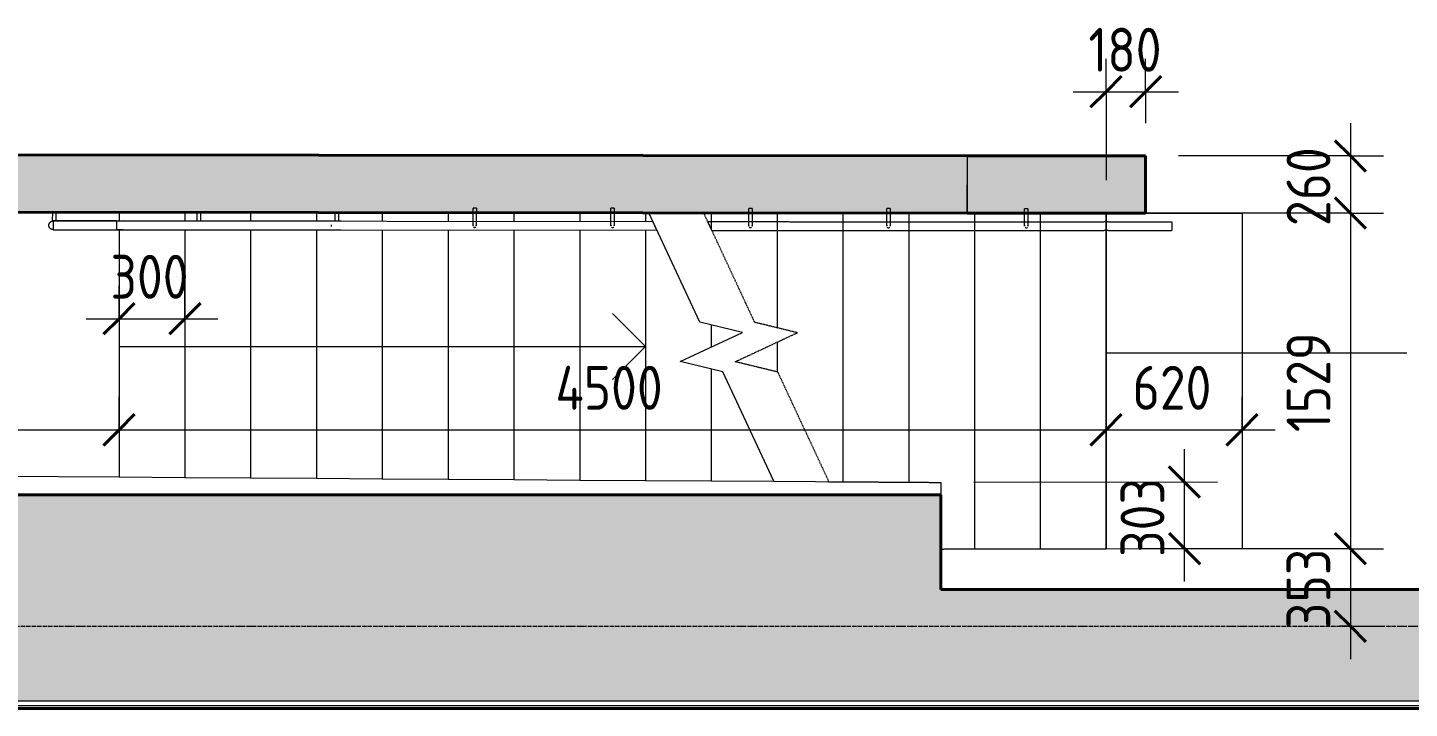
# Model space of a CAD drawing. Header units: millimetres. Extents: x -11886 to 147109, y 276 to 46084.
# Drawn here: x 21651 to 27950, y 42983 to 46084 of the extents above; entities that cross this region are included whole.
import ezdxf

# ---------------------------------------------------------------- set-up
doc = ezdxf.new("R2010")
doc.units = ezdxf.units.MM
doc.linetypes.add('ADSK_Линия сетки', pattern=[25, 20, -2.5, 0, -2.5])
doc.linetypes.add('ADSK_Сверху', pattern=[4.5, 3, -1.5])
for name, color, linetype, lineweight in [('Лестницы', 7, 'Continuous', 18), ('Марки', 7, 'Continuous', 20), ('Ограждение', 7, 'Continuous', 18), ('Оси', 7, 'Continuous', 9), ('Перекрытие', 7, 'Continuous', 18), ('Размеры', 7, 'Continuous', 9), ('Размеры-100', 7, 'Continuous', 9), ('Стены внутренние', 7, 'Continuous', 18), ('Стены наружные', 7, 'Continuous', 18), ('Стены штриховка', 7, 'Continuous', 18), ('Стрелки вверх', 7, 'Continuous', 18)]:
    doc.layers.add(name, color=color, linetype=linetype, lineweight=lineweight)
doc.styles.add('GOST Common_2', font='GOST_Common.ttf', dxfattribs={"width": 0.9, "height": 200})
doc.dimstyles.new('ADSK_Основной_2_мм_Округление_до_1_мм', dxfattribs={"dimscale": 304.8, "dimtxt": 201.142999, "dimasz": 0.463911, "dimexe": 0.492126, "dimexo": 0.492126, "dimgap": 0.098425, "dimtad": 1, "dimdec": 0, "dimdsep": 46, "dimtxsty": 'GOST Common_2', "dimblk1": 'OBLIQUE', "dimblk2": 'OBLIQUE', "dimsah": 1, "dimcen": 0.09, "dimdle": 0.492126, "dimazin": 2, "dimtfac": 1, "dimtdec": 4, "dimtix": 1, "dimtmove": 0, "dimatfit": 3, "dimfxl": 1, "dimtvp": 1, "dimtolj": 1, "dimtzin": 0, "dimlwd": 20, "dimlwe": 20, "dimarcsym": 2})

# ---------------------------------------------------------------- blocks, each defined once
blk = doc.blocks.new('ADSK_Ограждение_Опоры_Г_образная - D15 высота60 консоль80-139754-00 План подвала кладочный')
at = {"layer": 'Ограждение', "color": 253, "linetype": 'ADSK_Сверху', "true_color": 0xaaaaaa, "flags": 128}
for points in [[(-7.5, 0), (-7.5, 0.1), (-7.5, 0.2), (-7.5, 0.3), (-7.5, 0.4), (-7.5, 0.6), (-7.5, 0.8), (-7.5, 1), (-7.5, 1.2), (-7.5, 1.4), (-7.5, 1.7), (-7.5, 2), (-7.5, 2.3), (-7.5, 2.6), (-7.5, 3), (-7.5, 3.3), (-7.5, 3.7), (-7.5, 4.1), (-7.5, 4.5), (-7.5, 5), (-7.5, 5.4), (-7.5, 5.9), (-7.5, 6.4), (-7.5, 6.9), (-7.5, 7.4), (-7.5, 7.9), (-7.5, 8.5), (-7.5, 9), (-7.5, 9.6), (-7.5, 10.1), (-7.5, 10.7), (-7.5, 11.3), (-7.5, 11.9), (-7.5, 12.5), (-7.5, 13), (-7.5, 13.6)], [(7.5, 13.2), (7.5, 12.6), (7.5, 12), (7.5, 11.4), (7.5, 10.9), (7.5, 10.3), (7.5, 9.7), (7.5, 9.2), (7.5, 8.6)], [(7.5, 5.6), (7.5, 5.1), (7.5, 4.7), (7.5, 4.2), (7.5, 3.8), (7.5, 3.4), (7.5, 3.1), (7.5, 2.7), (7.5, 2.4), (7.5, 2.1), (7.5, 1.8), (7.5, 1.5), (7.5, 1.2), (7.5, 1), (7.5, 0.8), (7.5, 0.6), (7.5, 0.5), (7.5, 0.3), (7.5, 0.2), (7.5, 0.1), (7.5, 0.1)]]:
    blk.add_lwpolyline(points, dxfattribs=at)
at = {"layer": 'Ограждение', "color": 253, "linetype": 'ADSK_Сверху', "true_color": 0xaaaaaa}
for start, end in [(150, 180), (360, 15), (225, 270), (270, 315)]:
    blk.add_arc((0, 0), 7.5, start, end, dxfattribs=at)
blk = doc.blocks.new('ADSK_Ограждение_Опоры_Г_образная - D15 высота60 консоль80-V1-00 План подвала кладочный')
at = {"layer": 'Ограждение', "color": 253, "linetype": 'ADSK_Сверху', "true_color": 0xaaaaaa}
for p, q in [((-7.5, 15), (-7.5, 80)), ((0, 80), (-7.5, 80)), ((7.5, 80), (0, 80)), ((7.5, 80), (7.5, 15))]:
    blk.add_line(p, q, dxfattribs=at)
at = {"layer": 'Ограждение', "color": 253, "linetype": 'ADSK_Сверху', "true_color": 0xaaaaaa, "flags": 128}
for points in [[(-7.5, 0), (-7.5, 0), (-7.5, 0), (-7.5, 0.1), (-7.5, 0.2), (-7.5, 0.3), (-7.5, 0.4), (-7.5, 0.6), (-7.5, 0.8), (-7.5, 1), (-7.5, 1.2), (-7.5, 1.4), (-7.5, 1.7), (-7.5, 2), (-7.5, 2.3), (-7.5, 2.6), (-7.5, 3), (-7.5, 3.3), (-7.5, 3.7), (-7.5, 4.1), (-7.5, 4.5), (-7.5, 5), (-7.5, 5.4), (-7.5, 5.9), (-7.5, 6.4), (-7.5, 6.9), (-7.5, 7.4), (-7.5, 7.9), (-7.5, 8.5), (-7.5, 9), (-7.5, 9.6), (-7.5, 10.1), (-7.5, 10.7), (-7.5, 11.3), (-7.5, 11.9), (-7.5, 12.5), (-7.5, 13), (-7.5, 13.6), (-7.5, 14.2), (-7.5, 14.8), (-7.5, 15)], [(7.5, 15), (7.5, 14.4), (7.5, 13.8), (7.5, 13.2), (7.5, 12.6), (7.5, 12), (7.5, 11.4), (7.5, 10.9), (7.5, 10.3), (7.5, 9.7), (7.5, 9.2), (7.5, 8.6), (7.5, 8.1), (7.5, 7.5), (7.5, 7), (7.5, 6.5), (7.5, 6), (7.5, 5.6), (7.5, 5.1), (7.5, 4.7), (7.5, 4.2), (7.5, 3.8), (7.5, 3.4), (7.5, 3.1), (7.5, 2.7), (7.5, 2.4), (7.5, 2.1), (7.5, 1.8), (7.5, 1.5), (7.5, 1.2), (7.5, 1), (7.5, 0.8), (7.5, 0.6), (7.5, 0.5), (7.5, 0.3), (7.5, 0.2), (7.5, 0.1), (7.5, 0.1), (7.5, 0), (7.5, 0)]]:
    blk.add_lwpolyline(points, dxfattribs=at)
at = {"layer": 'Ограждение', "color": 253, "linetype": 'ADSK_Сверху', "true_color": 0xaaaaaa}
for start, end in [(150, 180), (360, 15), (225, 270), (270, 315)]:
    blk.add_arc((0, 0), 7.5, start, end, dxfattribs=at)
blk = doc.blocks.new('Тип перил - Перила_Внутренний_-1199498-00 План подвала кладочный')
at = {"layer": 'Ограждение'}
for p, q in [((22056, 45203.3), (21767.6, 45203.6)), ((21767.6, 45185.9), (21767.6, 45181.3)), ((23079.5, 45202.2), (22086.8, 45203.3)), ((21767.6, 45163.6), (22056, 45163.3)), ((22086.8, 45163.3), (23079.4, 45162.2))]:
    blk.add_line(p, q, dxfattribs=at)
at = {"layer": 'Ограждение', "flags": 128}
for points in [[(22056, 45203.3), (22058.8, 45203.3), (22061.6, 45203.3), (22064.4, 45203.3), (22067.2, 45203.3), (22069.9, 45203.3), (22072.7, 45203.3), (22075.4, 45203.3), (22078.1, 45203.3), (22080.7, 45203.3), (22083.3, 45203.3), (22085.8, 45203.3), (22086.8, 45203.3)], [(23034.9, 45186.2), (23034, 45182.3), (23034.8, 45178.4)], [(22086.8, 45163.3), (22084.2, 45163.3), (22081.6, 45163.3), (22079, 45163.3), (22076.4, 45163.3), (22073.7, 45163.3), (22070.9, 45163.3), (22068.2, 45163.3), (22065.4, 45163.3), (22062.6, 45163.3), (22059.9, 45163.3), (22057.1, 45163.3), (22056, 45163.3)]]:
    blk.add_lwpolyline(points, dxfattribs=at)
blk = doc.blocks.new('Тип перил - D40-138916-00 План подвала кладочный')
at = {"layer": 'Ограждение', "flags": 128}
for points in [[(0, 20), (0.8, 20), (1.6, 19.9), (2.4, 19.9), (3.2, 19.7), (4, 19.6), (4.8, 19.4), (5.5, 19.2), (6.3, 19), (7, 18.7), (7.8, 18.4), (8.5, 18.1), (9.2, 17.7), (9.9, 17.4), (10.6, 16.9), (11.3, 16.5), (11.9, 16), (12.6, 15.6), (13.2, 15), (13.8, 14.5), (14.3, 13.9), (14.9, 13.3), (15.4, 12.7), (15.9, 12.1), (16.4, 11.5), (16.8, 10.8), (17.2, 10.1), (17.6, 9.4), (18, 8.7), (18.3, 8), (18.6, 7.2), (18.9, 6.5), (19.2, 5.7), (19.4, 5), (19.6, 4.2), (19.7, 3.4), (19.8, 2.6), (19.9, 1.8), (20, 1), (20, 0.2), (20, 0)], [(20, 0), (20, -0.8), (19.9, -1.6), (19.9, -2.4), (19.7, -3.2), (19.6, -4), (19.4, -4.8), (19.2, -5.5), (19, -6.3), (18.7, -7), (18.4, -7.8), (18.1, -8.5), (17.7, -9.2), (17.4, -9.9), (16.9, -10.6), (16.5, -11.3), (16, -11.9), (15.6, -12.6), (15, -13.2), (14.5, -13.8), (13.9, -14.3), (13.3, -14.9), (12.7, -15.4), (12.1, -15.9), (11.5, -16.4), (10.8, -16.8), (10.1, -17.2), (9.4, -17.6), (8.7, -18), (8, -18.3), (7.2, -18.6), (6.5, -18.9), (5.7, -19.2), (5, -19.4), (4.2, -19.6), (3.4, -19.7), (2.6, -19.8), (1.8, -19.9), (1, -20), (0.2, -20), (0, -20)]]:
    blk.add_lwpolyline(points, dxfattribs=at)
blk = doc.blocks.new('Тип перил - Перила_Внутренний_-V2-00 План подвала кладочный')
at = {"layer": 'Ограждение'}
for p, q in [((21767.6, 45203.6), (21767.6, 45163.6)), ((21767.6, 45203.6), (22056, 45203.3)), ((22056, 45203.3), (22056, 45163.3)), ((22056, 45203.3), (22056, 45163.3)), ((22056, 45203.3), (22078, 45203.3)), ((22078, 45203.3), (24501.4, 45200.8)), ((24520.1, 45160.8), (24501.4, 45200.8)), ((21767.6, 45163.6), (22056, 45163.3)), ((22056, 45163.3), (22078, 45163.3)), ((22078, 45163.3), (24520.1, 45160.8))]:
    blk.add_line(p, q, dxfattribs=at)
at = {"layer": 'Ограждение', "linetype": 'ADSK_Сверху'}
for p, q in [((24770.2, 45160.5), (24751.6, 45200.5)), ((24751.6, 45200.5), (25934.9, 45199.3)), ((25934.9, 45199.3), (26557.3, 45199.3)), ((26579.2, 45199.3), (26557.3, 45199.3)), ((26579.2, 45199.3), (26867.7, 45199.3)), ((26867.7, 45199.3), (26867.7, 45159.3)), ((24770.2, 45160.5), (25934.9, 45159.3)), ((25934.9, 45159.3), (26557.3, 45159.3)), ((26579.2, 45159.3), (26557.3, 45159.3)), ((26579.2, 45159.3), (26867.7, 45159.3))]:
    blk.add_line(p, q, dxfattribs=at)
blk = doc.blocks.new('Тип перил - D40-V3-00 План подвала кладочный')
at = {"layer": 'Ограждение', "flags": 128}
for points in [[(4.8, 19.4), (5.5, 19.2), (6.3, 19), (7, 18.7), (7.8, 18.4), (8.5, 18.1), (9.2, 17.7), (9.9, 17.4), (10.6, 16.9), (11.3, 16.5), (11.9, 16), (12.6, 15.6), (13.2, 15), (13.8, 14.5), (14.3, 13.9), (14.9, 13.3), (15.4, 12.7), (15.9, 12.1), (16.4, 11.5), (16.8, 10.8), (17.2, 10.1), (17.6, 9.4), (18, 8.7), (18.3, 8), (18.6, 7.2), (18.9, 6.5), (19.2, 5.7), (19.4, 5), (19.6, 4.2), (19.7, 3.4), (19.8, 2.6), (19.9, 1.8), (20, 1), (20, 0.2), (20, 0)], [(9.4, -17.6), (8.7, -18), (8, -18.3), (7.2, -18.6), (6.5, -18.9), (5.7, -19.2), (5, -19.4), (4.2, -19.6)], [(20, 0), (20, -0.8), (19.9, -1.6), (19.9, -2.4), (19.7, -3.2), (19.6, -4), (19.4, -4.8), (19.2, -5.5), (19, -6.3), (18.7, -7), (18.4, -7.8), (18.1, -8.5), (17.7, -9.2), (17.4, -9.9), (16.9, -10.6), (16.5, -11.3), (16, -11.9), (15.6, -12.6), (15, -13.2), (14.5, -13.8), (13.9, -14.3), (13.3, -14.9), (12.7, -15.4), (12.1, -15.9), (11.5, -16.4), (10.8, -16.8), (10.1, -17.2)]]:
    blk.add_lwpolyline(points, dxfattribs=at)
blk = doc.blocks.new('Тип перил - Перила_Внутренний_-1199754-00 План подвала кладочный')
at = {"layer": 'Ограждение', "linetype": 'ADSK_Сверху'}
for p, q in [((24770.2, 45160.5), (24751.6, 45200.5)), ((24751.6, 45200.5), (25934.9, 45199.3)), ((25934.9, 45199.3), (26557.3, 45199.3)), ((26579.2, 45199.3), (26557.3, 45199.3)), ((26579.2, 45199.3), (26867.7, 45199.3)), ((26867.7, 45199.3), (26867.7, 45159.3)), ((24770.2, 45160.5), (25934.9, 45159.3)), ((25934.9, 45159.3), (26557.3, 45159.3)), ((26579.2, 45159.3), (26557.3, 45159.3)), ((26579.2, 45159.3), (26867.7, 45159.3))]:
    blk.add_line(p, q, dxfattribs=at)
blk = doc.blocks.new('ADSK_Ограждение_Опоры_Г_образная - D15 высота60 консоль80-V4-00 План подвала кладочный')
at = {"layer": 'Ограждение'}
for p, q in [((-7.5, 19.6), (-7.5, 60)), ((7.5, 60), (7.5, 20))]:
    blk.add_line(p, q, dxfattribs=at)
blk = doc.blocks.new('ADSK_Ограждение_Опоры_Г_образная - D15 высота60 консоль80-V5-00 План подвала кладочный')
at = {"layer": 'Ограждение'}
for p, q in [((-7.5, 20), (-7.5, 60)), ((7.5, 60), (7.5, 20))]:
    blk.add_line(p, q, dxfattribs=at)
blk = doc.blocks.new('DIMBLOCK64-00 План подвала кладочный')
at = {"layer": 'Размеры-100', "lineweight": 20}
for p, q in [((19383.4, 44251.9), (19383.4, 44401.9)), ((22067.7, 44251.9), (22067.7, 44401.9)), ((19383.4, 44251.9), (22067.7, 44251.9)), ((19383.4, 44251.9), (19383.4, 44104.8)), ((22067.7, 44251.9), (22067.7, 44201.9))]:
    blk.add_line(p, q, dxfattribs=at)
at = {"layer": 'Размеры-100', "lineweight": 40}
for p, q in [((19383.4, 44251.9), (19454.1, 44322.6)), ((22067.7, 44251.9), (22138.4, 44322.6)), ((19383.4, 44251.9), (19312.7, 44181.2)), ((22067.7, 44251.9), (21997, 44181.2))]:
    blk.add_line(p, q, dxfattribs=at)
at = {"layer": 'Размеры-100', "color": 0, "lineweight": 20, "insert": (20464.7, 44543.3), "char_height": 200, "width": 625.93, "attachment_point": 1, "line_spacing_factor": 1.022761, "style": 'GOST Common_2'}
blk.add_mtext('2684', dxfattribs=at)
blk = doc.blocks.new('_Oblique')
at = {"color": 0, "linetype": 'ByBlock', "lineweight": -2}
blk.add_line((-0.5, -0.5), (0.5, 0.5), dxfattribs=at)
blk = doc.blocks.new('DIMBLOCK65-00 План подвала кладочный')
at = {"layer": 'Размеры-100', "lineweight": 20}
for p, q in [((22067.7, 44251.9), (22067.7, 44401.9)), ((26567.7, 44251.9), (26567.7, 44401.9)), ((22067.7, 44251.9), (26567.7, 44251.9)), ((22067.7, 44251.9), (22067.7, 44201.9)), ((26567.7, 44251.9), (26567.7, 44201.9))]:
    blk.add_line(p, q, dxfattribs=at)
at = {"layer": 'Размеры-100', "lineweight": 40}
for p, q in [((22067.7, 44251.9), (22138.4, 44322.6)), ((26567.7, 44251.9), (26638.4, 44322.6)), ((22067.7, 44251.9), (21997, 44181.2)), ((26567.7, 44251.9), (26497, 44181.2))]:
    blk.add_line(p, q, dxfattribs=at)
at = {"layer": 'Размеры-100', "color": 0, "lineweight": 20, "insert": (24056.9, 44543.3), "char_height": 200, "width": 625.93, "attachment_point": 1, "line_spacing_factor": 1.022761, "style": 'GOST Common_2'}
blk.add_mtext('4500', dxfattribs=at)
blk = doc.blocks.new('DIMBLOCK66-00 План подвала кладочный')
at = {"layer": 'Размеры-100', "lineweight": 20}
for p, q in [((26567.7, 44251.9), (26567.7, 44401.9)), ((27187.7, 44251.9), (27187.7, 44401.9)), ((26567.7, 44251.9), (27337.7, 44251.9)), ((26567.7, 44251.9), (26567.7, 44201.9)), ((27187.7, 44251.9), (27187.7, 44201.9))]:
    blk.add_line(p, q, dxfattribs=at)
at = {"layer": 'Размеры-100', "lineweight": 40}
for p, q in [((26567.7, 44251.9), (26638.4, 44322.6)), ((27187.7, 44251.9), (27258.4, 44322.6)), ((26567.7, 44251.9), (26497, 44181.2)), ((27187.7, 44251.9), (27117, 44181.2))]:
    blk.add_line(p, q, dxfattribs=at)
at = {"layer": 'Размеры-100', "color": 0, "lineweight": 20, "insert": (26688.4, 44543.3), "char_height": 200, "width": 454.106, "attachment_point": 1, "line_spacing_factor": 1.022761, "style": 'GOST Common_2'}
blk.add_mtext('620', dxfattribs=at)
blk = doc.blocks.new('DIMBLOCK67-00 План подвала кладочный')
at = {"layer": 'Размеры-100', "lineweight": 20}
for p, q in [((26567.7, 45791.9), (26567.7, 45941.9)), ((26747.7, 45791.9), (26747.7, 45941.9)), ((26417.7, 45791.9), (26897.7, 45791.9)), ((26567.7, 45791.9), (26567.7, 45389.3)), ((26747.7, 45791.9), (26747.7, 45649.3))]:
    blk.add_line(p, q, dxfattribs=at)
at = {"layer": 'Размеры-100', "lineweight": 40}
for p, q in [((26567.7, 45791.9), (26638.4, 45862.6)), ((26747.7, 45791.9), (26818.4, 45862.6)), ((26567.7, 45791.9), (26497, 45721.2)), ((26747.7, 45791.9), (26677, 45721.2))]:
    blk.add_line(p, q, dxfattribs=at)
at = {"layer": 'Размеры-100', "color": 0, "lineweight": 20, "insert": (26487.2, 46083.3), "char_height": 200, "width": 409.104, "attachment_point": 1, "line_spacing_factor": 1.022761, "style": 'GOST Common_2'}
blk.add_mtext('180', dxfattribs=at)
blk = doc.blocks.new('DIMBLOCK95-00 План подвала кладочный')
at = {"layer": 'Размеры-100', "lineweight": 20}
for p, q in [((27681.6, 45649.3), (27681.6, 45239.3)), ((27681.6, 45499.3), (26897.7, 45499.3)), ((27681.6, 45499.3), (27831.6, 45499.3)), ((27681.6, 45239.3), (26717.7, 45239.3)), ((27681.6, 45239.3), (27831.6, 45239.3))]:
    blk.add_line(p, q, dxfattribs=at)
at = {"layer": 'Размеры-100', "lineweight": 40}
for p, q in [((27681.6, 45499.3), (27610.9, 45570)), ((27681.6, 45499.3), (27752.3, 45428.6)), ((27681.6, 45239.3), (27610.9, 45310)), ((27681.6, 45239.3), (27752.3, 45168.6))]:
    blk.add_line(p, q, dxfattribs=at)
at = {"layer": 'Размеры-100', "color": 0, "lineweight": 20, "insert": (27390.2, 45180.1), "char_height": 200, "width": 454.106, "attachment_point": 1, "rotation": 90, "line_spacing_factor": 1.022761, "style": 'GOST Common_2'}
blk.add_mtext('260', dxfattribs=at)
blk = doc.blocks.new('DIMBLOCK96-00 План подвала кладочный')
at = {"layer": 'Размеры-100', "lineweight": 40}
for p, q in [((27681.6, 45239.3), (27610.9, 45310)), ((27681.6, 45239.3), (27752.3, 45168.6)), ((27681.6, 43710.2), (27610.9, 43780.9)), ((27681.6, 43710.2), (27752.3, 43639.5))]:
    blk.add_line(p, q, dxfattribs=at)
at = {"layer": 'Размеры-100', "lineweight": 20}
for p, q in [((27681.6, 45239.3), (26717.7, 45239.3)), ((27681.6, 45239.3), (27681.6, 43710.2)), ((27681.6, 45239.3), (27831.6, 45239.3)), ((27681.6, 43710.2), (26717.7, 43710.2)), ((27681.6, 43710.2), (27831.6, 43710.2))]:
    blk.add_line(p, q, dxfattribs=at)
at = {"layer": 'Размеры-100', "color": 0, "lineweight": 20, "insert": (27390.2, 44241.2), "char_height": 200, "width": 560.473, "attachment_point": 1, "rotation": 90, "line_spacing_factor": 1.022761, "style": 'GOST Common_2'}
blk.add_mtext('1529', dxfattribs=at)
blk = doc.blocks.new('DIMBLOCK97-00 План подвала кладочный')
at = {"layer": 'Размеры-100', "lineweight": 40}
for p, q in [((27681.6, 43710.2), (27610.9, 43780.9)), ((27681.6, 43710.2), (27752.3, 43639.5)), ((27681.6, 43356.8), (27610.9, 43427.5)), ((27681.6, 43356.8), (27752.3, 43286.1))]:
    blk.add_line(p, q, dxfattribs=at)
at = {"layer": 'Размеры-100', "lineweight": 20}
for p, q in [((27681.6, 43710.2), (26717.7, 43710.2)), ((27681.6, 43710.2), (27681.6, 43206.8)), ((27681.6, 43710.2), (27831.6, 43710.2)), ((27681.6, 43356.8), (27631.6, 43356.8)), ((27681.6, 43356.8), (27831.6, 43356.8))]:
    blk.add_line(p, q, dxfattribs=at)
at = {"layer": 'Размеры-100', "color": 0, "lineweight": 20, "insert": (27390.2, 43344.3), "char_height": 200, "width": 454.106, "attachment_point": 1, "rotation": 90, "line_spacing_factor": 1.022761, "style": 'GOST Common_2'}
blk.add_mtext('353', dxfattribs=at)
blk = doc.blocks.new('DIMBLOCK98-00 План подвала кладочный')
at = {"layer": 'Размеры-100', "lineweight": 20}
for p, q in [((26925.5, 43560.7), (26924.5, 44164.1)), ((26924.8, 44014.1), (25964.2, 44012.6)), ((26924.8, 44014.1), (27074.8, 44014.3)), ((26925.2, 43710.7), (26717.7, 43710.4)), ((26925.2, 43710.7), (27075.2, 43711))]:
    blk.add_line(p, q, dxfattribs=at)
at = {"layer": 'Размеры-100', "lineweight": 40}
for p, q in [((26924.8, 44014.1), (26853.9, 44084.7)), ((26924.8, 44014.1), (26995.6, 43943.5)), ((26925.2, 43710.7), (26854.4, 43781.3)), ((26925.2, 43710.7), (26996.1, 43640.2))]:
    blk.add_line(p, q, dxfattribs=at)
at = {"layer": 'Размеры-100', "color": 0, "lineweight": 20, "insert": (26633.6, 43673.2), "char_height": 200, "width": 454.106, "attachment_point": 1, "rotation": 90, "line_spacing_factor": 1.022761, "style": 'GOST Common_2'}
blk.add_mtext('303', dxfattribs=at)
blk = doc.blocks.new('DIMBLOCK101-00 План подвала кладочный')
at = {"layer": 'Размеры-100', "lineweight": 20}
for p, q in [((22067.7, 44757.6), (22067.7, 44907.6)), ((22367.7, 44757.6), (22367.7, 44907.6)), ((21917.7, 44757.6), (22517.7, 44757.6)), ((22067.7, 44757.6), (22067.7, 44707.6)), ((22367.7, 44757.6), (22367.7, 44707.6))]:
    blk.add_line(p, q, dxfattribs=at)
at = {"layer": 'Размеры-100', "lineweight": 40}
for p, q in [((22067.7, 44757.6), (22138.4, 44828.3)), ((22367.7, 44757.6), (22438.4, 44828.3)), ((22067.7, 44757.6), (21997, 44686.9)), ((22367.7, 44757.6), (22297, 44686.9))]:
    blk.add_line(p, q, dxfattribs=at)
at = {"layer": 'Размеры-100', "color": 0, "lineweight": 20, "insert": (22028.4, 45049), "char_height": 200, "width": 454.106, "attachment_point": 1, "line_spacing_factor": 1.022761, "style": 'GOST Common_2'}
blk.add_mtext('300', dxfattribs=at)

msp = doc.modelspace()

# ---------------------------------------------------------------- hatches: boundary and pattern name
at = {"layer": 'Стены наружные', "true_color": 0xc0c0c0}
msp.add_hatch(color=9, dxfattribs=at).paths.add_polyline_path([(25934.73, 45239.31), (25934.99, 45499.31), (19353.59, 45506.08), (19354.66, 45246.08), (25735.19, 45239.51)])
at = {"layer": 'Стены наружные'}
msp.add_hatch(color=256, dxfattribs=at).paths.add_polyline_path([(25934.86, 45239.31), (26747.65, 45239.31), (26747.65, 45499.31), (25934.86, 45499.31)])
at = {"layer": 'Стены наружные', "true_color": 0xc0c0c0}
h = msp.add_hatch(color=9, dxfattribs=at)
h.paths.add_polyline_path([(20842.67, 43525.13), (25814.71, 43525.13), (25814.71, 43955.13), (20842.67, 43955.13), (20842.67, 43534.56)])
h.paths.add_polyline_path([(19361.78, 43525.13), (19572.67, 43525.13), (19572.67, 43955.13), (19360, 43955.13), (19361.74, 43534.56)])
h = msp.add_hatch(color=9, dxfattribs=at)
h.paths.add_polyline_path([(31062.02, 43015.13), (31062.02, 43525.13), (20842.67, 43525.13), (20842.67, 43015.13), (30807.02, 43015.13)])
h.paths.add_polyline_path([(18997.84, 43015.13), (19572.67, 43015.13), (19572.67, 43525.13), (18455.84, 43525.13), (18455.84, 43015.13), (18965.84, 43015.13)])

# ---------------------------------------------------------------- linework, layer by layer
at = {"layer": 'Лестницы'}
for p, q in [((22067.65, 45243.29), (22067.65, 45203.29)), ((22067.65, 45243.29), (22067.65, 45203.29)), ((22367.65, 45242.98), (22367.65, 45202.98)), ((22367.65, 45242.98), (22367.65, 45202.98)), ((22667.65, 45242.67), (22667.65, 45202.67)), ((22667.65, 45242.67), (22667.65, 45202.67)), ((22967.65, 45242.36), (22967.65, 45202.36)), ((22967.65, 45242.36), (22967.65, 45202.36)), ((23267.65, 45242.05), (23267.65, 45202.05)), ((23267.65, 45242.05), (23267.65, 45202.05)), ((23567.65, 45241.74), (23567.65, 45201.74)), ((23567.65, 45241.74), (23567.65, 45201.74)), ((23867.65, 45241.43), (23867.65, 45201.43)), ((23867.65, 45241.43), (23867.65, 45201.43)), ((24167.65, 45241.13), (24167.65, 45201.13)), ((24167.65, 45241.13), (24167.65, 45201.13)), ((24467.65, 45240.82), (24467.65, 45200.82)), ((24467.65, 45240.82), (24467.65, 45200.82)), ((24715.2, 44742.36), (24482.77, 45240.8)), ((22067.65, 45163.29), (22067.65, 44037.06)), ((22067.65, 45163.29), (22067.65, 44037.06)), ((22367.65, 45162.98), (22367.65, 44035.08)), ((22367.65, 45162.98), (22367.65, 44035.08)), ((22667.65, 45162.67), (22667.65, 44033.1)), ((22667.65, 45162.67), (22667.65, 44033.1)), ((22967.65, 45162.36), (22967.65, 44031.12)), ((22967.65, 45162.36), (22967.65, 44031.12)), ((23267.65, 45162.05), (23267.65, 44029.14)), ((23267.65, 45162.05), (23267.65, 44029.14)), ((23567.65, 45161.74), (23567.65, 44027.16)), ((23567.65, 45161.74), (23567.65, 44027.16)), ((23867.65, 45161.43), (23867.65, 44025.18)), ((23867.65, 45161.43), (23867.65, 44025.18)), ((24167.65, 45161.13), (24167.65, 44023.2)), ((24167.65, 45161.13), (24167.65, 44023.2)), ((24467.65, 45160.82), (24467.65, 44021.22)), ((24467.65, 45160.82), (24467.65, 44021.22)), ((24909.64, 44695.11), (24715.2, 44742.36)), ((24767.65, 44729.62), (24767.65, 44628.9)), ((24767.65, 44729.62), (24767.65, 44628.9)), ((24626.41, 44563.04), (24909.64, 44695.11)), ((24820.85, 44515.79), (24626.41, 44563.04)), ((24767.65, 44528.72), (24767.65, 44019.24)), ((24767.65, 44528.72), (24767.65, 44019.24)), ((25053.28, 44017.35), (24820.85, 44515.79)), ((22067.65, 44037.06), (22367.65, 44035.08)), ((22367.65, 44035.08), (22667.65, 44033.1)), ((22667.65, 44033.1), (22967.65, 44031.12)), ((22967.65, 44031.12), (23267.65, 44029.14)), ((23267.65, 44029.14), (23567.65, 44027.16)), ((23567.65, 44027.16), (23867.65, 44025.18)), ((23867.65, 44025.18), (24167.65, 44023.2)), ((24167.65, 44023.2), (24467.65, 44021.22)), ((24467.65, 44021.22), (24767.65, 44019.24)), ((24767.65, 44019.24), (25053.28, 44017.35))]:
    msp.add_line(p, q, dxfattribs=at)
at = {"layer": 'Лестницы', "linetype": 'ADSK_Сверху'}
for p, q in [((24965.64, 44741.41), (24732.89, 45240.54)), ((24767.65, 45240.51), (24767.65, 45166)), ((24767.65, 45240.51), (24767.65, 45166)), ((24872.33, 45240.4), (25934.86, 45239.31)), ((25067.65, 45240.2), (25067.65, 44716.62)), ((25067.65, 45240.2), (25067.65, 44716.62)), ((25367.65, 45239.89), (25367.65, 44015.28)), ((25367.65, 45239.89), (25367.65, 44015.28)), ((25667.65, 45239.58), (25667.65, 44013.3)), ((25667.65, 45239.58), (25667.65, 44013.3)), ((25934.86, 45239.31), (26567.65, 45239.31)), ((25967.65, 45239.31), (25967.65, 43709.22)), ((25967.65, 45239.31), (25967.65, 43709.22)), ((26267.65, 45239.31), (26267.65, 43709.69)), ((26267.65, 45239.31), (26267.65, 43709.69)), ((26567.65, 45239.31), (26567.65, 43710.17)), ((25160.08, 44694.15), (24965.64, 44741.41)), ((24876.86, 44562.09), (25160.08, 44694.15)), ((25067.65, 44651.05), (25067.65, 44515.72)), ((25067.65, 44651.05), (25067.65, 44515.72)), ((25071.3, 44514.83), (24876.86, 44562.09)), ((25304.05, 44015.7), (25071.3, 44514.83)), ((25304.05, 44015.7), (25814.22, 44012.33)), ((25814.22, 44012.33), (25814.7, 43708.97)), ((25814.7, 43708.97), (26567.65, 43710.17))]:
    msp.add_line(p, q, dxfattribs=at)
at = {"layer": 'Марки'}
msp.add_line((26567.65, 44602.64), (27938.56, 44602.64), dxfattribs=at)
at = {"layer": 'Оси', "linetype": 'ADSK_Линия сетки'}
msp.add_line((-11086.22, 43356.79), (57141.72, 43356.79), dxfattribs=at)
at = {"layer": 'Перекрытие', "color": 9, "linetype": 'ADSK_Сверху', "true_color": 0xaad4d4}
for p, q in [((26567.65, 43710.17), (26567.65, 45239.31)), ((26567.65, 45239.31), (27187.65, 45239.31)), ((27187.65, 45239.31), (27187.65, 43711.16))]:
    msp.add_line(p, q, dxfattribs=at)
at = {"layer": 'Перекрытие', "color": 136, "true_color": 0x008080}
for p, q in [((26567.65, 43710.17), (26567.65, 45239.31)), ((19662.67, 44052.93), (22067.65, 44037.06)), ((25053.28, 44017.35), (25814.22, 44012.33)), ((25814.22, 44012.33), (25814.31, 43955.13)), ((25814.71, 43708.97), (27187.65, 43711.16))]:
    msp.add_line(p, q, dxfattribs=at)
at = {"layer": 'Стены внутренние'}
msp.add_line((30807.02, 43015.13), (20842.67, 43015.13), dxfattribs=at)
at = {"layer": 'Стены внутренние', "lineweight": 40}
msp.add_line((20842.67, 42983.13), (30775.02, 42983.13), dxfattribs=at)
at = {"layer": 'Стены наружные', "lineweight": 40}
for p, q in [((25934.99, 45499.31), (19093.58, 45506.34)), ((26747.65, 45499.31), (25934.86, 45499.31)), ((26747.65, 45239.31), (26747.65, 45499.31)), ((19392.03, 45246.04), (25934.73, 45239.31)), ((25934.86, 45239.31), (26747.65, 45239.31)), ((25814.71, 43955.13), (20842.67, 43955.13)), ((25814.71, 43525.13), (25814.71, 43955.13)), ((31062.02, 43525.13), (25814.71, 43525.13))]:
    msp.add_line(p, q, dxfattribs=at)
at = {"layer": 'Стены штриховка'}
for p, q in [((25934.73, 45239.31), (25934.99, 45499.31)), ((25934.86, 45499.31), (25934.86, 45239.31)), ((30787.02, 42995.13), (20842.67, 42995.13)), ((30777.02, 42985.13), (20842.67, 42985.13))]:
    msp.add_line(p, q, dxfattribs=at)
at = {"layer": 'Стрелки вверх'}
for p, q in [((24467.09, 44631.08), (24317.09, 44781.08)), ((22067.65, 44631.08), (22367.65, 44631.08)), ((22367.65, 44631.08), (22667.65, 44631.08)), ((22667.65, 44631.08), (22967.65, 44631.08)), ((22967.65, 44631.08), (23267.65, 44631.08)), ((23267.65, 44631.08), (23567.65, 44631.08)), ((23567.65, 44631.08), (23867.65, 44631.08)), ((23867.65, 44631.08), (24167.65, 44631.08)), ((24167.65, 44631.08), (24467.09, 44631.08)), ((24467.09, 44631.08), (24317.09, 44481.08))]:
    msp.add_line(p, q, dxfattribs=at)

# ---------------------------------------------------------------- block references
at = {"layer": 'Ограждение'}
for name, p, rotation in [('ADSK_Ограждение_Опоры_Г_образная - D15 высота60 консоль80-V4-00 План подвала кладочный', (21772.41, 45183.59), 359.9410660476429), ('ADSK_Ограждение_Опоры_Г_образная - D15 высота60 консоль80-V5-00 План подвала кладочный', (22431.53, 45182.91), 359.9410660476429), ('ADSK_Ограждение_Опоры_Г_образная - D15 высота60 консоль80-V5-00 План подвала кладочный', (23060.23, 45182.26), 359.9410660476429), ('Тип перил - D40-138916-00 План подвала кладочный', (21767.59, 45183.59), 179.9410660476429), ('Тип перил - D40-V3-00 План подвала кладочный', (21767.59, 45183.59), 179.9410660476429)]:
    msp.add_blockref(name, p, dxfattribs=dict(at, rotation=rotation))
at = {"layer": 'Ограждение', "color": 253, "linetype": 'ADSK_Сверху', "true_color": 0xaaaaaa, "rotation": 359.9410660476429}
for name, p in [('ADSK_Ограждение_Опоры_Г_образная - D15 высота60 консоль80-V1-00 План подвала кладочный', (23688.93, 45181.62)), ('ADSK_Ограждение_Опоры_Г_образная - D15 высота60 консоль80-V1-00 План подвала кладочный', (24317.62, 45180.97)), ('ADSK_Ограждение_Опоры_Г_образная - D15 высота60 консоль80-V1-00 План подвала кладочный', (24946.32, 45180.32)), ('ADSK_Ограждение_Опоры_Г_образная - D15 высота60 консоль80-V1-00 План подвала кладочный', (25575.02, 45179.68)), ('ADSK_Ограждение_Опоры_Г_образная - D15 высота60 консоль80-139754-00 План подвала кладочный', (23688.93, 45181.62)), ('ADSK_Ограждение_Опоры_Г_образная - D15 высота60 консоль80-139754-00 План подвала кладочный', (24317.62, 45180.97)), ('ADSK_Ограждение_Опоры_Г_образная - D15 высота60 консоль80-139754-00 План подвала кладочный', (24946.32, 45180.32)), ('ADSK_Ограждение_Опоры_Г_образная - D15 высота60 консоль80-139754-00 План подвала кладочный', (25575.02, 45179.68))]:
    msp.add_blockref(name, p, dxfattribs=at)
at = {"layer": 'Ограждение', "color": 253, "linetype": 'ADSK_Сверху', "true_color": 0xaaaaaa}
msp.add_blockref('ADSK_Ограждение_Опоры_Г_образная - D15 высота60 консоль80-V1-00 План подвала кладочный', (26203.71, 45179.31), dxfattribs=at)
at = {"layer": 'Ограждение'}
for name in ['Тип перил - Перила_Внутренний_-1199498-00 План подвала кладочный', 'Тип перил - Перила_Внутренний_-V2-00 План подвала кладочный', 'Тип перил - Перила_Внутренний_-1199754-00 План подвала кладочный']:
    msp.add_blockref(name, (0, 0), dxfattribs=at)

# ---------------------------------------------------------------- dimensions: what is measured, and where the dimension line sits
at = {"layer": 'Размеры', "lineweight": 20}
for base, p1, p2, override, picture, middle in [((26747.65, 45791.88), (26567.65, 45239.31), (26747.65, 45499.31), {"dimpost": '<>', "dimfxl": 316.227766}, 'DIMBLOCK67-00 План подвала кладочный', (26657.65, 45921.88)), ((22367.65, 44757.62), (22067.65, 44857.6), (22367.65, 44857.6), {"dimpost": '<>', "dimfxl": 300}, 'DIMBLOCK101-00 План подвала кладочный', (22217.65, 44887.62)), ((22067.65, 44251.93), (19383.42, 43954.79), (22067.65, 44351.92), {"dimpost": '<>', "dimfxl": 2713.452661}, 'DIMBLOCK64-00 План подвала кладочный', (20725.54, 44381.93)), ((26567.65, 44251.93), (22067.65, 44351.92), (26567.65, 44351.92), {"dimpost": '<>', "dimfxl": 4500}, 'DIMBLOCK65-00 План подвала кладочный', (24317.65, 44381.93)), ((27187.65, 44251.93), (26567.65, 44351.92), (27187.65, 44351.92), {"dimpost": '<>', "dimfxl": 620}, 'DIMBLOCK66-00 План подвала кладочный', (26877.65, 44381.93))]:
    dim = msp.add_linear_dim(base=base, p1=p1, p2=p2, dimstyle='ADSK_Основной_2_мм_Округление_до_1_мм', override=override, dxfattribs=at)
    dim.commit()
    dim.dimension.update_dxf_attribs({"geometry": picture, "text_midpoint": middle})
for base, p1, p2, angle, override, picture, middle in [((27681.61, 45239.31), (26747.65, 45499.31), (26567.65, 45239.31), 90, {"dimpost": '<>', "dimfxl": 316.227766}, 'DIMBLOCK95-00 План подвала кладочный', (27551.61, 45369.31)), ((27681.61, 43710.17), (26567.65, 45239.31), (26567.65, 43710.17), 90, {"dimpost": '<>', "dimfxl": 1529.135009}, 'DIMBLOCK96-00 План подвала кладочный', (27551.61, 44474.74)), ((26924.76, 44014.1), (26567.65, 43710.17), (25814.22, 44012.33), 270.091437, {"dimpost": '<>', "dimfxl": 811.765079}, 'DIMBLOCK98-00 План подвала кладочный', (27055, 43862.63)), ((27681.61, 43356.79), (26567.65, 43710.17), (27781.6, 43356.79), 90, {"dimpost": '<>', "dimfxl": 1264.33535}, 'DIMBLOCK97-00 План подвала кладочный', (27551.61, 43533.48))]:
    dim = msp.add_linear_dim(base=base, p1=p1, p2=p2, angle=angle, dimstyle='ADSK_Основной_2_мм_Округление_до_1_мм', override=override, dxfattribs=at)
    dim.commit()
    dim.dimension.update_dxf_attribs({"geometry": picture, "text_midpoint": middle})

doc.saveas('drawing.dxf')
